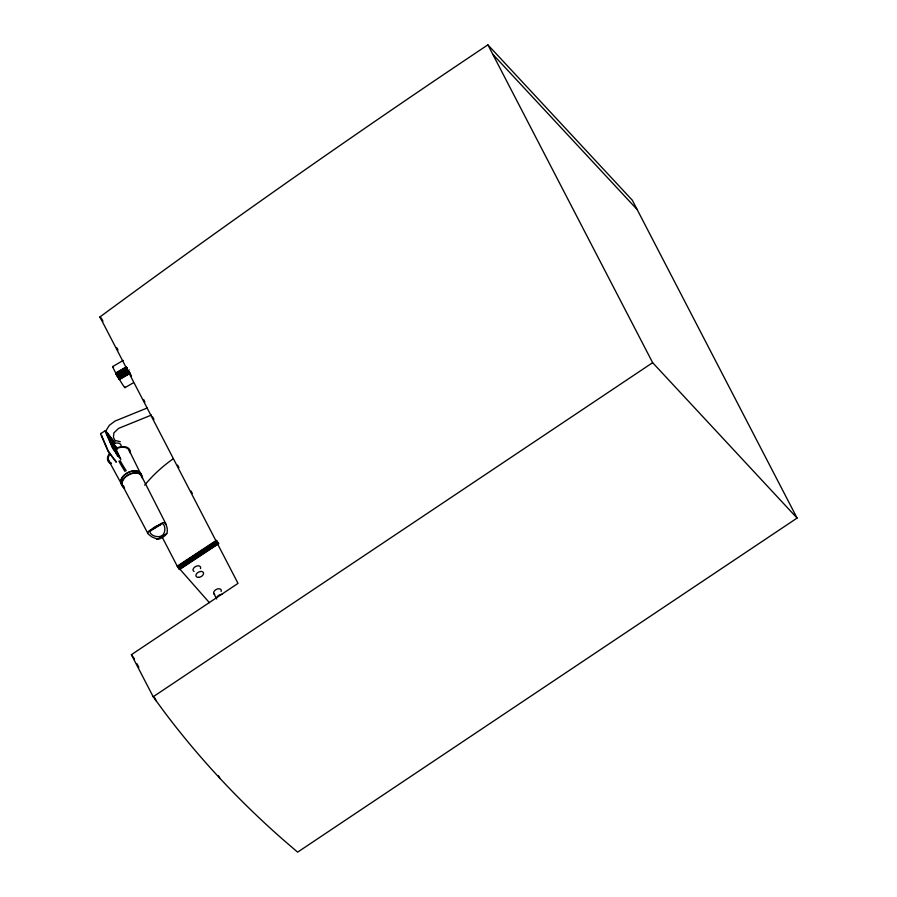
<?xml version="1.0" encoding="UTF-8"?>
<svg xmlns="http://www.w3.org/2000/svg" width="897" height="897" viewBox="0 0 897 897"><rect width="100%" height="100%" fill="white"/><g stroke="black" fill="none" stroke-linecap="round" stroke-linejoin="round"><path stroke-width="1.35" d="M119.738 457.537L112.944 443.981A6.739 0.583 58.5 0 1 112.988 442.86L116.935 447.984M147.646 533.132L148.678 531.102L150.539 530.856L160.249 524.913C165.194 517.547 168.658 529.163 166.808 533.48L166.461 534.018A10.215 6.492 -27.4 0 1 157.771 539.332L151.84 536.899L148.128 533.95L122.407 485.266M106.014 430.627L109.322 425.335L114.984 421.085L147.13 408.023M149.821 530.508C149.025 536.114 161.056 539.265 163.624 533.827C166.169 530.362 164.846 520.204 159.083 524.734M150.539 530.856L150.887 530.329A10.215 6.492 -27.4 0 1 159.565 525.014L160.249 524.913M158.702 525.115L154.093 528.355M150.057 530.34L150.786 529.835M487.901 44.85C356.524 132.577 227.154 223.331 99.915 316.955L238.019 583.375L131.388 654.698L153.196 696.756L163.501 710.839A1965.54 1247.592 -27.4 0 0 283.901 840.366L297.636 852.15L797.085 518.074L632.329 200.244L487.901 44.85L652.646 362.68L797.085 518.074M153.196 696.756L652.646 362.68M209.438 602.728L177.247 566.175L216.48 540.297M177.438 566.512L216.67 540.633M177.651 566.87L216.883 540.992M177.875 567.229L217.108 541.351M178.111 567.599L217.343 541.721M178.346 567.958L217.59 542.08M178.593 568.317L217.825 542.438M178.839 568.664L218.072 542.786M179.075 568.978L218.319 543.111M179.31 569.281L218.543 543.403M179.523 569.539L218.756 543.672M100.655 433.587L105.285 430.751M157.098 539.433L166.808 533.48M112.686 366.559L123.259 360.403M126.331 366.862L115.758 373.017L116.879 375.742L119.48 379.521L130.065 373.354M115.881 373.264L126.455 367.108M115.993 373.488L126.578 367.333M116.105 373.713L126.69 367.557M116.206 373.914L126.791 367.759M116.296 374.116L126.881 367.949M116.386 374.296L126.959 368.129M116.464 374.453L127.038 368.297M116.52 374.61L127.105 368.454M116.688 375.047L127.273 368.891M116.879 375.742L127.464 369.586M117.496 376.807L129.258 369.956M118.09 377.536L128.675 371.369M118.46 378.018L129.045 371.863M118.572 378.164L129.146 372.008M118.684 378.332L129.269 372.177M118.808 378.5L129.381 372.345M118.931 378.691L129.504 372.524M119.054 378.882L129.639 372.726M119.2 379.083L129.773 372.928M119.335 379.296L129.919 373.141M125.087 387.594L133.317 382.806M151.526 415.031L118.628 428.362L113.885 432.926L113.437 437.22M151.75 529.365L152.894 528.927M116.038 440.696L120.31 441.705M119.671 457.492L113.011 448.433L106.586 433.453A8.835 0.762 58.5 0 1 107.584 433.655L115.007 443.342M492.745 54.201L637.184 209.584M101.821 319.007L99.915 316.955L103.009 321.171M112.114 443.914L111.822 443.567A6.739 0.583 58.5 0 0 111.789 444.688L117.731 456.405M114.794 460.038L114.883 459.78M106.429 434.361L113.056 443.017M114.222 441.84L107.135 432.578A11.022 0.953 58.5 0 0 105.678 432.276L112.551 448.04L120.871 459.421L113.571 444.34L117.496 449.206M113.964 458.95L109.165 452.593M131.388 654.698L134.483 658.914M108.997 452.323L108.156 450.843M108.582 460.374L121.196 483.505M177.247 566.175L162.29 537.325M213.766 593.366L216.682 598.972M116.722 347.644L118.012 350.122M130.177 373.601L131.467 376.078M143.643 399.569L144.922 402.047M152.613 416.881L153.903 419.359M177.617 465.117L178.895 467.584M191.072 491.085L192.362 493.552M113.605 437.714L115.365 441.111M218.554 775.804L219.799 778.215M136.972 663.724L138.844 667.323M154.419 697.373L156.28 700.983M141.636 476.251L166.18 524.442M129.291 450.664L140.907 474.266M115.825 461.069L116.24 462.247L107.92 450.877L101.047 435.112A11.022 0.953 58.5 0 1 100.913 433.643M108.066 450.63L101.955 436.29M123.842 487.138A10.629 6.75 -27.4 0 1 128.686 474.883A10.629 6.75 -27.4 0 1 141.917 477.406M116.24 448.747A11.448 7.266 -27.4 0 1 129.605 451.909M111.329 463.099A11.448 7.266 -27.4 0 1 110.219 453.456M123.618 486.286A11.168 7.098 -27.4 0 1 127.542 472.719A11.168 7.098 -27.4 0 1 141.446 476.688M124.582 488.159A11.168 7.098 -27.4 0 1 128.518 474.591A11.168 7.098 -27.4 0 1 142.421 478.561M121.846 478.28A10.899 6.918 -27.4 0 1 132.891 471.093A10.899 6.918 -27.4 0 1 141.21 475.455M123.797 486.107A10.899 6.918 -27.4 0 1 121.23 479.671M101.787 435.718A8.835 0.762 58.5 0 1 101.798 435.449M125.008 471.463A17.716 1.525 58.5 0 1 118.92 461.181M126.174 470.757A17.716 1.525 58.5 0 1 120.075 460.475M113.381 443.88A6.716 4.261 -27.4 0 1 121.207 446.527M116.049 448.265A12.266 7.781 -27.4 0 1 130.345 453.108M110.779 463.648A12.266 7.781 -27.4 0 1 109.591 453.299M124.885 386.876A12.266 0.729 59.8 0 1 120.456 381.135L115.758 373.017A12.266 0.729 59.8 0 1 113.527 367.277M194.021 571.456A4.093 2.59 -27.4 0 1 195.995 566.321A4.093 2.59 -27.4 0 1 200.48 568.608M214.686 594.386A4.093 2.59 -27.4 0 1 216.659 589.239A4.093 2.59 -27.4 0 1 221.144 591.527M144.652 485.154A111.161 84.744 -42 0 1 173.065 458.905M216.76 597.514A4.093 2.59 -27.4 0 1 222.456 594.408M198.607 577.376A4.093 2.59 -27.4 0 0 203.473 572.757A4.093 2.59 -27.4 0 0 197.161 573.082A4.093 2.59 -27.4 0 0 198.607 577.376"/></g></svg>
